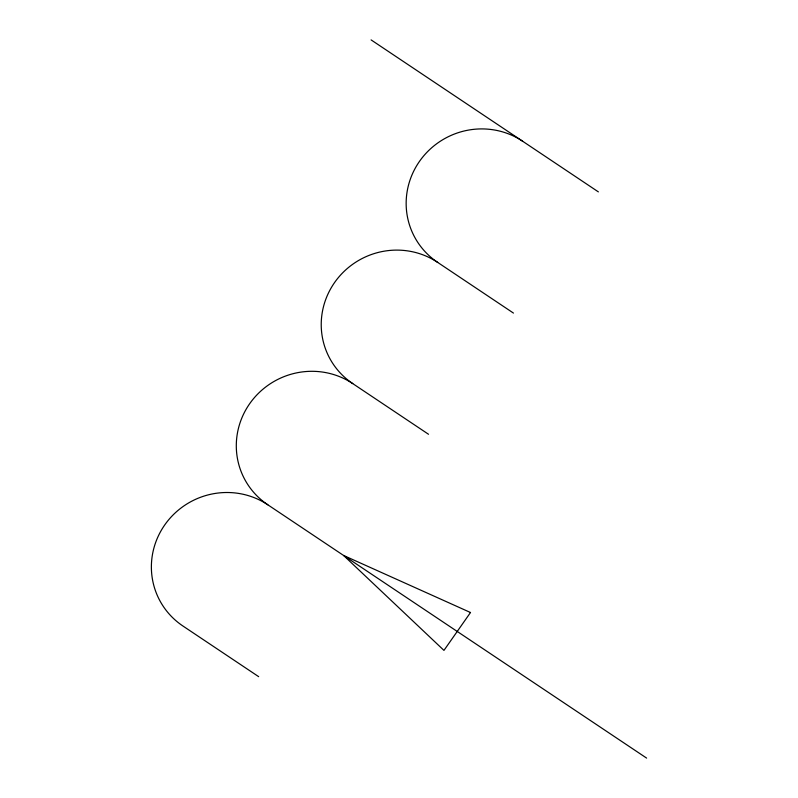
<?xml version="1.0" encoding="UTF-8"?>
<svg xmlns="http://www.w3.org/2000/svg" width="798" height="798" viewBox="0 0 798 798"><rect width="100%" height="100%" fill="white"/><g stroke="black" fill="none" stroke-linecap="round" stroke-linejoin="round"><path stroke-width="1.2" d="M371.1 39.9L598.37 191.879M428.526 434.272L352.766 383.609A74.413 72.478 -27.7 0 1 334.621 282.482A74.413 72.478 -27.7 0 1 437.693 262.412L513.453 313.075M258.672 676.664L182.912 626.001A74.413 72.478 -27.7 0 1 164.767 524.885A74.413 72.478 -27.7 0 1 267.839 504.805L646.619 758.1M437.693 262.412A74.413 72.478 -27.7 0 1 419.549 161.286A74.413 72.478 -27.7 0 1 522.62 141.216M267.839 504.805A74.413 72.478 -27.7 0 1 249.694 403.678A74.413 72.478 -27.7 0 1 352.766 383.609M470.501 612.515L443.957 650.39L343.599 555.468L470.501 612.515"/></g></svg>
